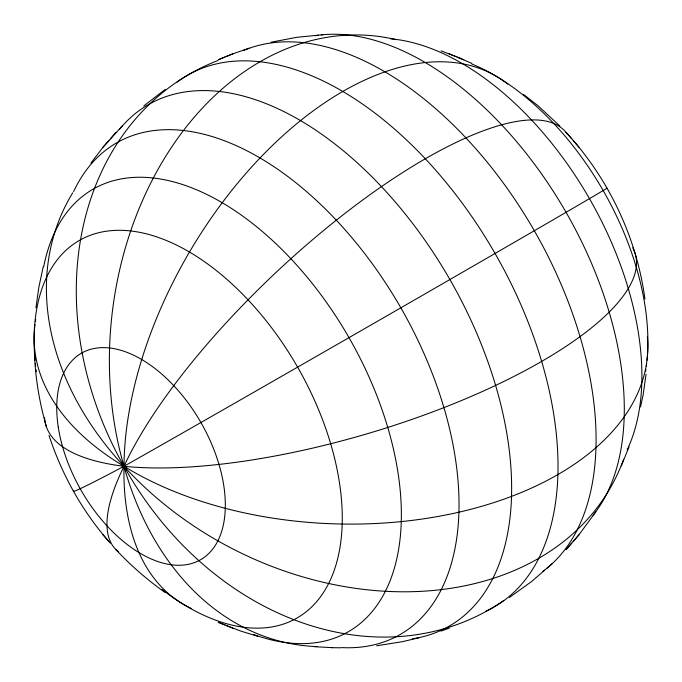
<?xml version="1.0" encoding="UTF-8"?>
<svg xmlns="http://www.w3.org/2000/svg" width="682" height="682" viewBox="0 0 682 682"><rect width="100%" height="100%" fill="white"/><g stroke="black" fill="none" stroke-linecap="round" stroke-linejoin="round"><path stroke-width="1.02" d="M35.95 307.787L38.883 287.054L43.256 266.611M646.05 374.213L643.117 394.946L640.551 406.924M629.043 446.821L621.302 465.959M595.838 511.773L578.967 534.807L566.043 549.666L571.678 543.204M90.945 163.075L103.033 147.193L122.129 126.042M103.033 147.193L108.847 140.535M110.322 138.796L115.957 132.334M573.153 541.465L578.967 534.807M552.437 563.443L531.551 581.558L509.488 597.449M143.749 105.94L165.223 89.427M249.22 48.166L232.835 53.835L218.223 59.752L225.017 57.007M226.492 56.393L232.835 53.835M441.092 631.114L449.165 628.165M419.166 637.687L402.593 641.651L376.669 645.794M271.035 42.216L296.576 37.34L323.08 34.688M314.172 646.681L332.637 647.678M332.032 647.695L341 647.789M257.753 636.315L240.908 631.114L226.492 625.607M441.092 50.886L455.508 56.393M456.983 57.007L471.748 63.349M225.017 624.993L218.223 622.248L232.835 628.165M449.165 53.835L463.777 59.752M165.223 592.573C147.38 579.99 130.884 565.583 115.957 549.666M523.648 94.508L538.251 105.94L559.871 126.042M571.678 138.796L566.043 132.334C608.463 178.232 636.621 237.166 644.95 299.151M573.153 140.535L578.967 147.193M49.019 435.414C61.712 474.237 81.951 510.69 108.847 541.465M103.033 534.807L110.322 543.204M46.521 427.103C39.547 403.122 35.336 378.271 34.467 353.293M632.708 247.788A306.9 96.375 -16.5 0 1 470.631 396.668A306.9 96.375 -16.5 0 1 123.988 466.292A306.9 5.192 -29.3 0 1 73.528 490.938M607.006 188.232A306.9 1.04 -29.9 0 1 426.028 293.311A306.9 1.04 -29.9 0 1 123.988 466.292A306.9 90.587 -42.6 0 0 118.54 551.9M567.415 134.269A306.9 94.457 -43.2 0 0 356.771 204.387A306.9 94.457 -43.2 0 0 123.988 466.292A306.9 172.725 -58.8 0 0 191.199 608.412M507.792 84.142A306.9 175.717 -59.6 0 0 268.026 149.81A306.9 175.717 -59.6 0 0 123.988 466.292A306.9 228.837 -82.3 0 0 317.062 646.579M396.302 39.692A306.9 230.499 -83.6 0 0 168.002 152.691A306.9 230.499 -83.6 0 0 123.988 466.292A306.9 234.378 26.8 0 0 408.518 591.763A306.9 234.378 26.8 0 0 623.595 459.284M217.899 60.519A306.9 250.567 61.2 0 0 123.988 466.292A306.9 250.473 62.9 0 0 503.7 600.544M72.735 192.784A306.9 232.877 25.5 0 0 123.988 466.292A306.9 182.972 1.7 0 0 466.053 510.486A306.9 182.972 1.7 0 0 647.363 336.797M34.97 324.683A306.9 180.099 0.8 0 0 123.988 466.292A306.9 100.194 -15.9 0 1 44.577 417.58M35.404 321.657A306.9 180.099 0.8 0 1 35.737 319.645M35.029 360.309A217.908 125.812 60 0 1 185.649 249.859A217.908 125.812 60 0 1 341.818 531.593A217.908 125.812 60 0 1 162.077 589.504M36.334 371.699A217.908 125.812 60 0 1 36.052 369.61M35.669 366.49A217.908 125.812 60 0 1 35.328 363.395M73.622 191.608A283.78 163.842 60 0 1 398.297 303.422A283.78 163.842 60 0 1 341.725 647.602M176.996 82.215A306.9 177.192 60 0 1 493.077 250.038A306.9 177.192 60 0 1 486.019 611.149M315.144 35.737A283.78 163.842 60 0 1 318.17 35.276M321.239 34.91A283.78 163.842 60 0 1 567.62 215.035A283.78 163.842 60 0 1 593.084 515.234M471.884 64.006A217.908 125.812 60 0 1 647.013 360.241M646.579 364.197A217.908 125.812 60 0 1 646.331 366.149M645.871 369.312A217.908 125.812 60 0 1 645.539 371.392M119.384 129.495A301.035 173.808 60 0 1 449.702 279.177A301.035 173.808 60 0 1 412.388 638.829M243.227 50.639A301.035 173.808 60 0 1 531.824 226.433A301.035 173.808 60 0 1 547.058 568.14M544.611 570.075A301.035 173.808 60 0 1 542.949 571.32M390.539 38.806A255.452 147.491 60 0 1 589.282 198.317A255.452 147.491 60 0 1 627.159 449.873M43.708 266.713A255.452 147.491 60 0 1 233.773 209.937A255.452 147.491 60 0 1 401.084 502.915A255.452 147.491 60 0 1 253.789 634.584M122.231 465.661A2.549 1.466 60 0 0 125.173 468.534A2.549 1.466 60 0 0 124.584 464.664A2.549 1.466 60 0 0 122.231 465.661M58.26 427.085A119.205 68.822 60 0 0 196.228 561.883A119.205 68.822 60 0 0 168.599 380.385A119.205 68.822 60 0 0 58.26 427.085"/></g></svg>
